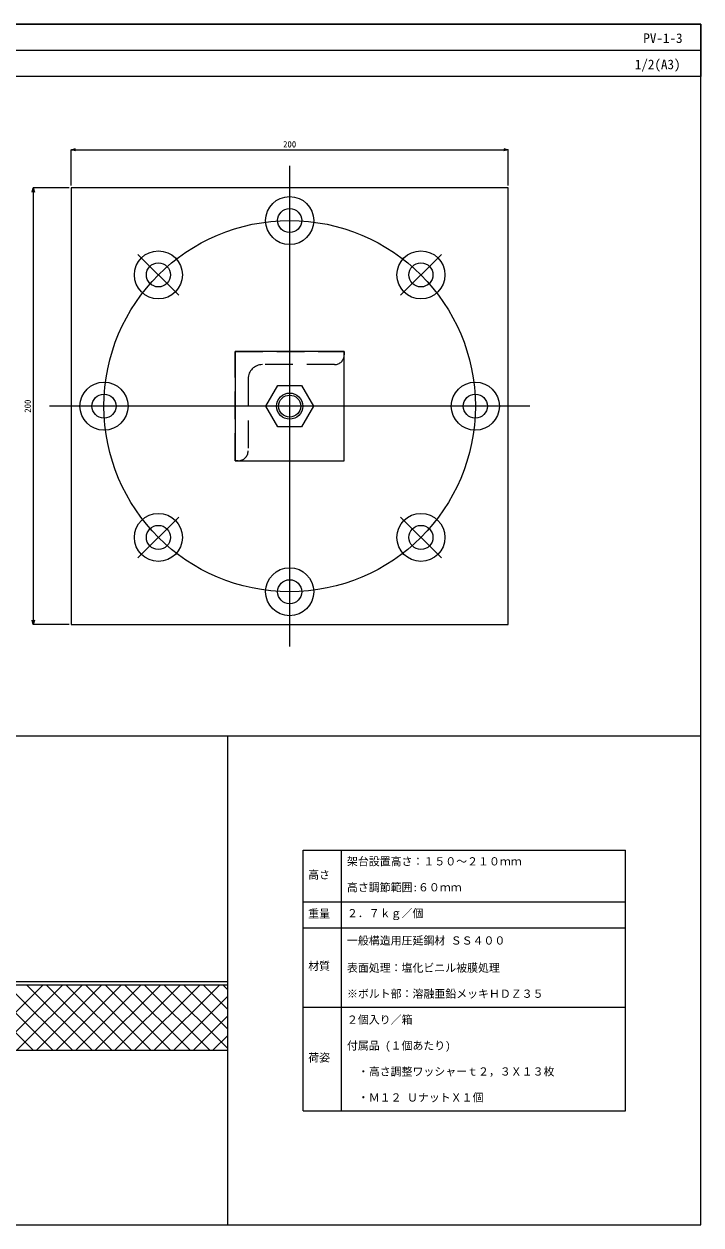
# Model space of a CAD drawing. Units: millimetres on the paper. Extents: x -400 to 400, y -275 to 275.
# Drawn here: x 90 to 400, y -275 to 275 of the extents above; entities that cross this region are included whole.
import ezdxf
from ezdxf.enums import TextEntityAlignment as Align

# ---------------------------------------------------------------- set-up
doc = ezdxf.new("R2010")
doc.units = ezdxf.units.MM
doc.linetypes.add('USER2', pattern=[19.05, 12.7, -6.35])
for name, color, linetype, lineweight in [('0-0_0', 7, 'Continuous', 18), ('0-1_WAKU', 7, 'Continuous', 18), ('0-3_BOUSUI', 1, 'Continuous', 18), ('0-4_MOJI', 7, 'Continuous', 18), ('0-5_HATCH', 9, 'Continuous', 18), ('0-6_sunpo', 7, 'Continuous', 18), ('0-9_KANAMONO2', 4, 'USER2', 18), ('0-A_KUTAI', 3, 'Continuous', 18), ('0-B_pv', 4, 'Continuous', 18)]:
    doc.layers.add(name, color=color, linetype=linetype, lineweight=lineweight)
doc.styles.add('ＭＳ ゴシック', font='')
doc.styles.get('ＭＳ ゴシック').set_extended_font_data('MS Gothic')

# ---------------------------------------------------------------- blocks, each defined once
blk = doc.blocks.new('_Open30')
at = {"layer": '0-0_0', "lineweight": 9}
blk.add_line((0, 0), (-1, 0), dxfattribs=at)
blk.add_lwpolyline([(-1, 0.2679), (0, 0), (-1, -0.2679)], dxfattribs=at)

msp = doc.modelspace()

# ---------------------------------------------------------------- linework, layer by layer
at = {"layer": '0-0_0'}
for p, q in [((-400.006, 262.988), (399.994, 262.988)), ((211.696, 209.988), (211.696, -10.012)), ((142.258, 169.426), (160.925, 150.758)), ((281.134, 169.426), (262.466, 150.758)), ((321.696, 99.988), (101.696, 99.988)), ((142.258, 30.55), (160.925, 49.218)), ((281.134, 30.55), (262.466, 49.218)), ((183.352, -275.012), (183.352, -51.012))]:
    msp.add_line(p, q, dxfattribs=at)
msp.add_circle((211.696, 99.988), 85, dxfattribs=at)
at = {"layer": '0-1_WAKU'}
msp.add_line((23.397, -51.012), (399.994, -51.012), dxfattribs=at)
for points in [[(-400.006, -275.012), (399.994, -275.012), (399.994, 274.988), (-400.006, 274.988)], [(399.994, 250.988), (-400.006, 250.988), (-400.006, 274.988), (399.994, 274.988)]]:
    msp.add_lwpolyline(points, close=True, dxfattribs=at)
at = {"layer": '0-3_BOUSUI'}
for p, q in [((-17.827, -163.512), (183.352, -163.512)), ((-14.827, -165.012), (183.352, -165.012))]:
    msp.add_line(p, q, dxfattribs=at)
at = {"layer": '0-4_MOJI'}
for p, q in [((217.923, -103.324), (365.423, -103.324)), ((217.923, -222.699), (217.923, -103.324)), ((235.423, -222.699), (235.423, -103.324)), ((365.423, -222.699), (365.423, -103.324)), ((217.923, -127.074), (365.423, -127.074)), ((217.923, -138.949), (365.423, -138.949)), ((217.923, -175.199), (365.423, -175.199)), ((217.923, -222.699), (365.423, -222.699))]:
    msp.add_line(p, q, dxfattribs=at)
at = {"layer": '0-5_HATCH'}
for p, q in [((94.317, -195.012), (64.317, -165.012)), ((68.83, -195.012), (98.83, -165.012)), ((103.297, -195.012), (73.297, -165.012)), ((77.81, -195.012), (107.81, -165.012)), ((112.277, -195.012), (82.277, -165.012)), ((86.791, -195.012), (116.791, -165.012)), ((121.257, -195.012), (91.257, -165.012)), ((95.771, -195.012), (125.771, -165.012)), ((130.238, -195.012), (100.238, -165.012)), ((104.751, -195.012), (134.751, -165.012)), ((139.218, -195.012), (109.218, -165.012)), ((113.731, -195.012), (143.731, -165.012)), ((148.198, -195.012), (118.198, -165.012)), ((122.712, -195.012), (152.712, -165.012)), ((157.179, -195.012), (127.179, -165.012)), ((131.692, -195.012), (161.692, -165.012)), ((166.159, -195.012), (136.159, -165.012)), ((140.672, -195.012), (170.672, -165.012)), ((175.139, -195.012), (145.139, -165.012)), ((149.652, -195.012), (179.652, -165.012)), ((183.352, -194.245), (154.119, -165.012)), ((158.633, -195.012), (183.352, -170.292)), ((183.352, -185.265), (163.1, -165.012)), ((183.352, -176.285), (172.08, -165.012)), ((183.352, -167.304), (181.06, -165.012)), ((167.613, -195.012), (183.352, -179.272)), ((176.593, -195.012), (183.352, -188.253))]:
    msp.add_line(p, q, dxfattribs=at)
at = {"layer": '0-6_sunpo'}
for p, q in [((111.696, 200.988), (111.696, 217.379)), ((113.696, 217.379), (309.696, 217.379)), ((311.696, 200.988), (311.696, 217.379)), ((110.696, 199.988), (94.305, 199.988)), ((94.305, 197.988), (94.305, 1.988)), ((110.696, -0.012), (94.305, -0.012))]:
    msp.add_line(p, q, dxfattribs=at)
at = {"layer": '0-9_KANAMONO2'}
for p, q in [((232.196, 118.988), (199.196, 118.988)), ((192.696, 112.488), (192.696, 79.488)), ((188.196, 74.988), (186.696, 74.988))]:
    msp.add_line(p, q, dxfattribs=at)
msp.add_lwpolyline([(186.696, 74.988), (186.696, 124.988), (236.696, 124.988), (236.696, 123.488)], dxfattribs=at)
msp.add_lwpolyline([(206.211, 109.488), (217.18, 109.488), (222.665, 99.988), (217.18, 90.488), (206.211, 90.488), (200.726, 99.988)], close=True, dxfattribs=at)
for centre, radius, start, end in [((232.196, 123.488), 4.5, 270, 0), ((199.196, 112.488), 6.5, 90, 180), ((188.196, 79.488), 4.5, 270, 0)]:
    msp.add_arc(centre, radius, start, end, dxfattribs=at)
at = {"layer": '0-A_KUTAI'}
msp.add_line((-17.327, -195.012), (183.352, -195.012), dxfattribs=at)
at = {"layer": '0-B_pv'}
for points in [[(111.696, -0.012), (311.696, -0.012), (311.696, 199.988), (111.696, 199.988)], [(186.696, 74.988), (236.696, 74.988), (236.696, 124.988), (186.696, 124.988)]]:
    msp.add_lwpolyline(points, close=True, dxfattribs=at)
for centre, radius in [((211.696, 184.988), 11), ((211.696, 184.988), 5.5), ((151.592, 160.092), 11), ((271.8, 160.092), 11), ((151.592, 160.092), 5.5), ((271.8, 160.092), 5.5), ((126.696, 99.988), 11), ((296.696, 99.988), 11), ((126.696, 99.988), 5.5), ((211.696, 99.988), 6), ((211.696, 99.988), 5.053), ((296.696, 99.988), 5.5), ((151.592, 39.884), 11), ((271.8, 39.884), 11), ((151.592, 39.884), 5.5), ((271.8, 39.884), 5.5), ((211.696, 14.988), 11), ((211.696, 14.988), 5.5)]:
    msp.add_circle(centre, radius, dxfattribs=at)

# ---------------------------------------------------------------- block references
at = {"layer": '0-6_sunpo', "xscale": 2, "yscale": 2}
for p, rotation in [((111.696, 217.379), 180), ((94.305, 199.988), 90), ((94.305, -0.012), 270)]:
    msp.add_blockref('_Open30', p, dxfattribs=dict(at, rotation=rotation))
msp.add_blockref('_Open30', (311.696, 217.379), dxfattribs=at)

# ---------------------------------------------------------------- texts
at = {"layer": '0-1_WAKU', "style": 'ＭＳ ゴシック'}
for s, p in [('PV-1-3', (373.603, 264.988)), ('1/2(A3)', (369.705, 252.988))]:
    msp.add_text(s, height=4.399, dxfattribs=at).set_placement(p, align=Align.BOTTOM_LEFT)
at = {"layer": '0-4_MOJI', "style": 'ＭＳ ゴシック'}
for s, p in [('架台設置高さ：１５０～２１０ｍｍ', (237.923, -111.449)), ('高さ', (220.176, -117.56)), ('高さ調節範囲:６０ｍｍ', (237.923, -123.324)), ('重量', (220.176, -135.385)), ('２．７ｋｇ／個', (237.923, -135.199)), ('一般構造用圧延鋼材 ＳＳ４００', (237.923, -147.699)), ('材質', (220.176, -159.359)), ('表面処理：塩化ビニル被膜処理', (237.923, -160.199)), ('※ボルト部：溶融亜鉛メッキＨＤＺ３５', (237.923, -172.074)), ('２個入り／箱', (237.923, -183.949)), ('付属品 (１個あたり)', (237.923, -195.824)), ('荷姿', (220.176, -201.31)), ('\u3000・高さ調整ワッシャーｔ２，３Ｘ１３枚', (237.923, -207.699)), ('\u3000・Ｍ１２ ＵナットＸ１個', (237.923, -219.574))]:
    msp.add_text(s, height=3.666, dxfattribs=at).set_placement(p, align=Align.BOTTOM_LEFT)
at = {"layer": '0-6_sunpo', "style": 'ＭＳ ゴシック'}
msp.add_text('200', height=2.933, dxfattribs=at).set_placement((208.696, 217.579), align=Align.BOTTOM_LEFT)
msp.add_text('200', height=2.933, rotation=90, dxfattribs=at).set_placement((94.105, 96.988), align=Align.BOTTOM_LEFT)

doc.saveas('drawing.dxf')
